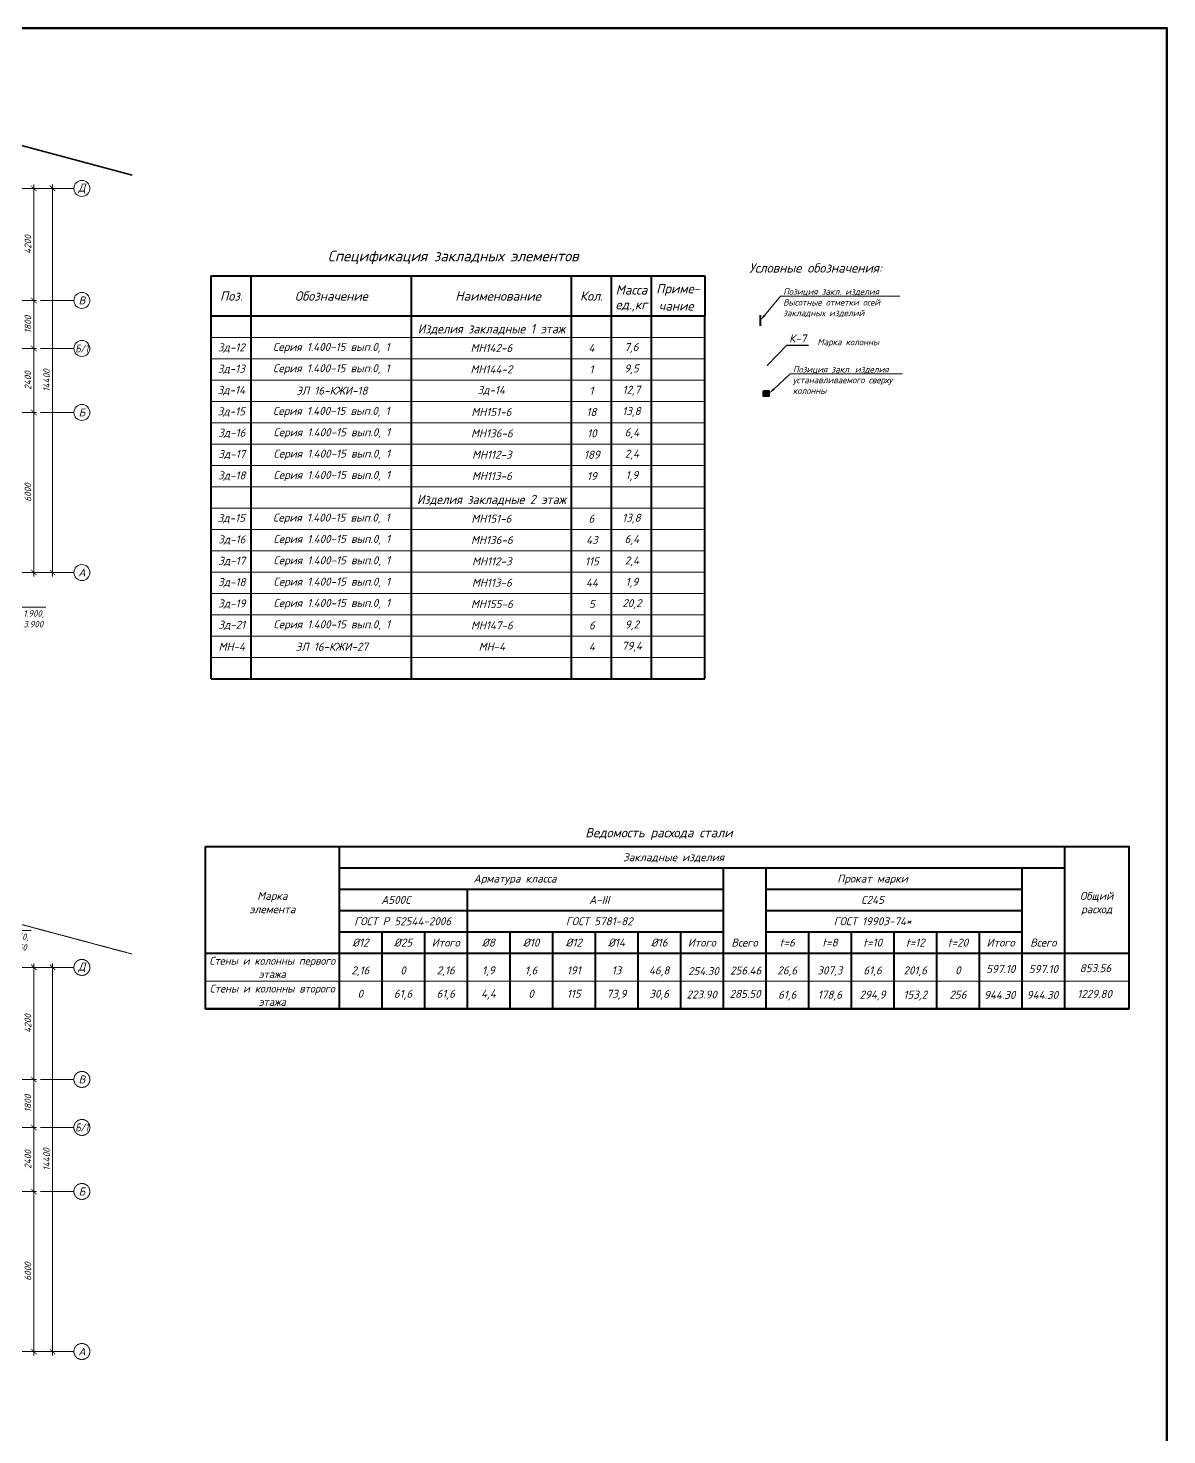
# Model space of a CAD drawing. Header units: millimetres. Extents: x -14920 to 775780, y -118968 to -4590.
# Drawn here: x 70435 to 113120, y -57331 to -4590 of the extents above; entities that cross this region are included whole.
import ezdxf
from ezdxf import colors
from ezdxf.entities.mleader import LeaderData, LeaderLine
from ezdxf.enums import TextEntityAlignment as Align
from ezdxf.math import Vec2, Vec3

# ---------------------------------------------------------------- set-up
doc = ezdxf.new("R2010")
doc.units = ezdxf.units.MM
doc.header["$PDMODE"] = 35
doc.linetypes.add('CENTERX2', pattern=[4, 2.5, -0.5, 0.5, -0.5])
doc.linetypes.add('HIDDEN2', pattern=[4.7625, 3.175, -1.5875])
doc.layers.get('Defpoints').update_dxf_attribs({"color": 1, "lineweight": 0})
for name, color, linetype, lineweight in [('#Закл выноски и размеры', 7, 'Continuous', 13), ('#Закладные', 10, 'Continuous', 40), ('#Техт', 7, 'Continuous', 18), ('k_ Арм. Каркасы', 1, 'Continuous', 35), ('k_ Выноски', 7, 'Continuous', 13), ('k_ Осевая', 8, 'CENTERX2', 9), ('k_ Осевые размеры', 251, 'Continuous', 5), ('k_ Позиции', 1, 'Continuous', 13), ('k_ Рамка', 252, 'Continuous', 40), ('Линия пунктир', 190, 'HIDDEN2', 9), ('Штриховка', 7, 'Continuous', 25)]:
    doc.layers.add(name, color=color, linetype=linetype, lineweight=lineweight)
doc.styles.get("Standard").update_dxf_attribs({"font": 'isocpeur.ttf'})
doc.styles.add('STEP PR', font='isocpeui.ttf')
doc.dimstyles.get("Standard").update_dxf_attribs({"dimtxt": 0.18, "dimasz": 0.18, "dimexe": 0.18, "dimexo": 0.0625, "dimgap": 0.09, "dimtad": 0, "dimtih": 1, "dimtoh": 1, "dimdec": 4, "dimzin": 0, "dimdsep": 46, "dimtxsty": 'Standard', "dimcen": 0.09, "dimadec": 0, "dimazin": 0, "dimtfac": 1, "dimtdec": 4, "dimtofl": 0, "dimtmove": 0, "dimatfit": 3, "dimfxl": 1, "dimtolj": 1, "dimtzin": 0, "dimarcsym": 0})
doc.dimstyles.new('STEP PR', dxfattribs={"dimscale": 100, "dimtxt": 2.5, "dimasz": 2, "dimexe": 1, "dimexo": 2, "dimgap": 1, "dimtad": 1, "dimdec": 4, "dimlfac": -1, "dimtxsty": 'STEP PR', "dimblk": 'ARCHTICK', "dimcen": 2, "dimdle": 1.5, "dimclrt": 1, "dimadec": 0, "dimazin": 0, "dimtfac": 1, "dimtdec": 4, "dimtmove": 1, "dimatfit": 3, "dimldrblk": 'DOTSMALL', "dimfxl": 1, "dimtolj": 1, "dimtzin": 0, "dimarcsym": 0})

# ---------------------------------------------------------------- blocks, each defined once
blk = doc.blocks.new('_ArchTick')
at = {"color": 0, "linetype": 'ByBlock', "const_width": 0.15}
blk.add_lwpolyline([(-0.5, -0.5), (0.5, 0.5)], dxfattribs=at)
blk = doc.blocks.new('*D2259')
at = {"layer": 'Defpoints', "color": 0, "transparency": 16777216}
for p in [(69650, 6000), (70650, 6000), (69650, 0)]:
    blk.add_point(p, dxfattribs=at)
at = {"layer": 'k_ Осевые размеры', "color": 0, "lineweight": -2, "transparency": 16777216}
for p, q in [((69850, 6000), (70750, 6000)), ((70650, -150), (70650, 6150)), ((69850, 0), (70750, 0))]:
    blk.add_line(p, q, dxfattribs=at)
at = {"layer": 'k_ Осевые размеры', "color": 0, "lineweight": -2, "transparency": 16777216, "xscale": 200, "yscale": 200, "zscale": 200}
for p, rotation in [((70650, 6000), 90), ((70650, 0), 270)]:
    blk.add_blockref('_ArchTick', p, dxfattribs=dict(at, rotation=rotation))
at = {"layer": 'k_ Осевые размеры', "color": 1, "transparency": 16777216, "insert": (70425, 3000), "char_height": 250, "attachment_point": 5, "rotation": 90, "style": 'STEP PR'}
blk.add_mtext('\\A1;6000', dxfattribs=at)
blk = doc.blocks.new('_DotSmall')
at = {"color": 0, "linetype": 'ByBlock', "const_width": 0.5}
blk.add_lwpolyline([(-0.0625, 0, 1), (0.0625, 0, 1)], format="xyb", close=True, dxfattribs=at)
blk = doc.blocks.new('*D2260')
at = {"layer": 'Defpoints', "color": 0, "transparency": 16777216}
for p in [(69650, 10200), (70650, 10200), (69650, 8400)]:
    blk.add_point(p, dxfattribs=at)
at = {"layer": 'k_ Осевые размеры', "color": 0, "lineweight": -2, "transparency": 16777216}
for p, q in [((69850, 10200), (70750, 10200)), ((70650, 8250), (70650, 10350)), ((69850, 8400), (70750, 8400))]:
    blk.add_line(p, q, dxfattribs=at)
at = {"layer": 'k_ Осевые размеры', "color": 0, "lineweight": -2, "transparency": 16777216, "xscale": 200, "yscale": 200, "zscale": 200}
for p, rotation in [((70650, 10200), 90), ((70650, 8400), 270)]:
    blk.add_blockref('_ArchTick', p, dxfattribs=dict(at, rotation=rotation))
at = {"layer": 'k_ Осевые размеры', "color": 1, "transparency": 16777216, "insert": (70425, 9300), "char_height": 250, "attachment_point": 5, "rotation": 90, "style": 'STEP PR'}
blk.add_mtext('\\A1;1800', dxfattribs=at)
blk = doc.blocks.new('*D2261')
at = {"layer": 'Defpoints', "color": 0, "transparency": 16777216}
for p in [(69650, 14400), (70650, 14400), (69650, 10200)]:
    blk.add_point(p, dxfattribs=at)
at = {"layer": 'k_ Осевые размеры', "color": 0, "lineweight": -2, "transparency": 16777216}
for p, q in [((69850, 14400), (70750, 14400)), ((70650, 10050), (70650, 14550)), ((69850, 10200), (70750, 10200))]:
    blk.add_line(p, q, dxfattribs=at)
at = {"layer": 'k_ Осевые размеры', "color": 0, "lineweight": -2, "transparency": 16777216, "xscale": 200, "yscale": 200, "zscale": 200}
for p, rotation in [((70650, 14400), 90), ((70650, 10200), 270)]:
    blk.add_blockref('_ArchTick', p, dxfattribs=dict(at, rotation=rotation))
at = {"layer": 'k_ Осевые размеры', "color": 1, "transparency": 16777216, "insert": (70425, 12300), "char_height": 250, "attachment_point": 5, "rotation": 90, "style": 'STEP PR'}
blk.add_mtext('\\A1;4200', dxfattribs=at)
blk = doc.blocks.new('*D2262')
at = {"layer": 'Defpoints', "color": 0, "transparency": 16777216}
for p in [(69650, 14400), (69650, 0), (71350, 0)]:
    blk.add_point(p, dxfattribs=at)
at = {"layer": 'k_ Осевые размеры', "color": 0, "lineweight": -2, "transparency": 16777216}
for p, q in [((69850, 14400), (71450, 14400)), ((71350, 14550), (71350, -150)), ((69850, 0), (71450, 0))]:
    blk.add_line(p, q, dxfattribs=at)
at = {"layer": 'k_ Осевые размеры', "color": 0, "lineweight": -2, "transparency": 16777216, "xscale": 200, "yscale": 200, "zscale": 200}
for p, rotation in [((71350, 14400), 90), ((71350, 0), 270)]:
    blk.add_blockref('_ArchTick', p, dxfattribs=dict(at, rotation=rotation))
at = {"layer": 'k_ Осевые размеры', "color": 1, "transparency": 16777216, "insert": (71125, 7200), "char_height": 250, "attachment_point": 5, "rotation": 90, "style": 'STEP PR'}
blk.add_mtext('\\A1;14400', dxfattribs=at)
blk = doc.blocks.new('*D2263')
at = {"layer": 'Defpoints', "color": 0, "transparency": 16777216}
for p in [(69650, 8400), (70650, 8400), (69650, 6000)]:
    blk.add_point(p, dxfattribs=at)
at = {"layer": 'k_ Осевые размеры', "color": 0, "lineweight": -2, "transparency": 16777216}
for p, q in [((70650, 5850), (70650, 8550)), ((69850, 8400), (70750, 8400)), ((69850, 6000), (70750, 6000))]:
    blk.add_line(p, q, dxfattribs=at)
at = {"layer": 'k_ Осевые размеры', "color": 0, "lineweight": -2, "transparency": 16777216, "xscale": 200, "yscale": 200, "zscale": 200}
for p, rotation in [((70650, 8400), 90), ((70650, 6000), 270)]:
    blk.add_blockref('_ArchTick', p, dxfattribs=dict(at, rotation=rotation))
at = {"layer": 'k_ Осевые размеры', "color": 1, "transparency": 16777216, "insert": (70425, 7200), "char_height": 250, "attachment_point": 5, "rotation": 90, "style": 'STEP PR'}
blk.add_mtext('\\A1;2400', dxfattribs=at)
blk = doc.blocks.new('*U2169')
for p, q in [((-18500, -1500), (0, -1500)), ((-18500, -3000), (-18500, -1500)), ((-17000, -3000), (-17000, -1500)), ((-11000, -3000), (-11000, -1500)), ((-5000, -3000), (-5000, -1500)), ((-3500, -3000), (-3500, -1500)), ((-2000, -3000), (-2000, -1500)), ((0, -1500), (0, -3000)), ((0, -3000), (-18500, -3000)), ((-18500, -16600), (-18500, -3000)), ((-17000, -16600), (-17000, -3000)), ((-11000, -16600), (-11000, -3000)), ((-5000, -16600), (-5000, -3000)), ((-3500, -16600), (-3500, -3000)), ((-2000, -16600), (-2000, -3000)), ((0, -16600), (0, -3000))]:
    blk.add_line(p, q)
at = {"color": 8, "lineweight": 20}
for p, q in [((0, -3800), (-18500, -3800)), ((0, -4600), (-18500, -4600)), ((0, -5400), (-18500, -5400)), ((0, -6200), (-18500, -6200)), ((0, -7000), (-18500, -7000)), ((0, -7800), (-18500, -7800)), ((0, -8600), (-18500, -8600)), ((0, -9400), (-18500, -9400)), ((0, -10200), (-18500, -10200)), ((0, -11000), (-18500, -11000)), ((0, -11800), (-18500, -11800)), ((0, -12600), (-18500, -12600)), ((0, -13400), (-18500, -13400)), ((0, -14200), (-18500, -14200)), ((0, -15000), (-18500, -15000)), ((0, -15800), (-18500, -15800)), ((0, -16600), (-18500, -16600))]:
    blk.add_line(p, q, dxfattribs=at)
at = {"style": 'STEP PR'}
for s, p in [('Поз.', (-17750, -2250)), ('Обозначение', (-14000, -2250)), ('Наименование', (-7750, -2250)), ('Кол.', (-4250, -2250)), ('Масса', (-2750, -2021)), ('Приме-', (-1000, -2021)), ('ед.,кг', (-2750, -2613)), ('чание', (-1073, -2622))]:
    blk.add_text(s, height=350, dxfattribs=at).set_placement(p, align=Align.MIDDLE)
at = {"style": 'STEP PR', "flags": 8}
blk.add_attdef('СПЕЦИФИКАЦИЯ', (-18463, -950), '', height=400, dxfattribs=at)
blk = doc.blocks.new('REINFORCED_CONCRETE')
blk = doc.blocks.new('*U2241')
at = {"layer": 'k_ Осевая', "ltscale": 500}
for points in [[(72150, 14400), (23500, 14400)], [(72150, 10200), (39900, 10200)], [(72150, 8400), (33900, 8400)], [(72150, 6000), (-4500, 6000)], [(72150, 0), (-4500, 0)]]:
    blk.add_lwpolyline(points, dxfattribs=at)
at = {"layer": 'k_ Осевая', "color": 254, "linetype": 'ByBlock', "lineweight": 15, "ltscale": 10}
for centre in [(72450, 14400), (72450, 10200), (72450, 8400), (72450, 6000), (72450, 0)]:
    blk.add_circle(centre, 300, dxfattribs=at)
at = {"layer": 'k_ Осевая', "color": 1, "linetype": 'ByBlock', "char_height": 300, "width": 484.8732214, "attachment_point": 5, "style": 'STEP PR'}
for s, insert in [('Д', (72450, 14400)), ('В', (72450, 10200)), ('{\\W0.8;Б/1}', (72450, 8400)), ('Б', (72450, 6000)), ('А', (72450, 0))]:
    blk.add_mtext(s, dxfattribs=dict(at, insert=insert))
at = {"layer": 'k_ Осевые размеры'}
for base, p1, p2, picture, middle in [((70650, 14400), (69650, 10200), (69650, 14400), '*D2261', (70425, 12300)), ((71350, 0), (69650, 14400), (69650, 0), '*D2262', (71125, 7200)), ((70650, 10200), (69650, 8400), (69650, 10200), '*D2260', (70425, 9300)), ((70650, 8400), (69650, 6000), (69650, 8400), '*D2263', (70425, 7200)), ((70650, 6000), (69650, 0), (69650, 6000), '*D2259', (70425, 3000))]:
    dim = blk.add_linear_dim(base=base, p1=p1, p2=p2, angle=90, dimstyle='STEP PR', dxfattribs=at)
    dim.commit()
    dim.dimension.update_dxf_attribs({"geometry": picture, "text_midpoint": middle})

msp = doc.modelspace()

# ---------------------------------------------------------------- hatches: boundary and pattern name
at = {"layer": 'Штриховка'}
h = msp.add_hatch(color=251, dxfattribs=at)
h.dxf.hatch_style = 1
h.paths.add_polyline_path([(98003.49585, -18191.83132), (98203.49585, -18191.83132), (98203.49585, -18391.83132), (98003.49585, -18391.83132)])

# ---------------------------------------------------------------- linework, layer by layer
at = {"layer": '#Закладные'}
msp.add_lwpolyline([(97881.23169, -15349.955), (97881.23169, -15749.955)], dxfattribs=at)
msp.add_lwpolyline([(98003.49585, -18191.83132), (98203.49585, -18191.83132), (98203.49585, -18391.83132), (98003.49585, -18391.83132)], close=True, dxfattribs=at)
at = {"layer": 'k_ Арм. Каркасы'}
msp.add_lwpolyline([(-14920, -17207.72487), (-14920, -12970), (-3100, -11300), (14900, -11000), (22500, -8540), (68500, -8540), (74340, -10100)], dxfattribs=at)
at = {"layer": 'k_ Рамка'}
for p, q in [((82088.70892, -35274.52241), (82088.70892, -41357.87935)), ((82088.70892, -35274.52241), (82088.70892, -41357.87935)), ((109288.70892, -35274.52241), (109288.70892, -41357.87935)), ((82088.70892, -36074.52241), (109288.70892, -36074.52241)), ((96488.70892, -36074.52241), (96488.70892, -41357.87935)), ((98088.70892, -36074.52241), (98088.70892, -41357.87935)), ((107688.70892, -36074.52241), (107688.70892, -41357.87935)), ((107688.70892, -36074.52241), (107688.70892, -41357.87935)), ((82088.70892, -36874.52241), (96488.70892, -36874.52241)), ((86888.70892, -36874.52241), (86888.70892, -41357.87935)), ((98088.70892, -36874.52241), (107688.70892, -36874.52241)), ((82088.70892, -37674.52241), (96488.70892, -37674.52241)), ((98088.70892, -37674.52241), (107688.70892, -37674.52241)), ((82088.70892, -38474.52241), (96488.70892, -38474.52241)), ((83688.70892, -38474.52241), (83688.70892, -41357.87935)), ((85288.70892, -38474.52241), (85288.70892, -41357.87935)), ((88488.70892, -38474.52241), (88488.70892, -41357.87935)), ((90088.70892, -38474.52241), (90088.70892, -41357.87935)), ((91688.70892, -38474.52241), (91688.70892, -41357.87935)), ((93288.70892, -38474.52241), (93288.70892, -41357.87935)), ((94888.70892, -38474.52241), (94888.70892, -41357.87935)), ((98088.70892, -38474.52241), (107688.70892, -38474.52241)), ((99688.70892, -38474.52241), (99688.70892, -41357.87935)), ((101288.70892, -38474.52241), (101288.70892, -41357.87935)), ((102888.70892, -38474.52241), (102888.70892, -41357.87935)), ((104488.70892, -38474.52241), (104488.70892, -41357.87935)), ((106088.70892, -38474.52241), (106088.70892, -41357.87935)), ((77088.70892, -39274.52241), (111688.70892, -39274.52241)), ((77088.70892, -41357.87935), (111688.70892, -41357.87935))]:
    msp.add_line(p, q, dxfattribs=at)
msp.add_lwpolyline([(77300.4423, -28982.3683), (95800.4423, -28982.3683)], dxfattribs=at)
msp.add_lwpolyline([(77088.70892, -35274.52241), (111688.70892, -35274.52241), (111688.70892, -41357.87935), (77088.70892, -41357.87935)], close=True, dxfattribs=at)
at = {"layer": 'k_ Рамка', "lineweight": 13}
msp.add_lwpolyline([(77088.70892, -40316.20088), (111688.70892, -40316.20088)], dxfattribs=at)
at = {"layer": 'Линия пунктир'}
msp.add_lwpolyline([(-14920, -46413.67032), (-14920, -42175.94546), (-3100, -40505.94546), (14900, -40205.94546), (22500, -37745.94546), (68500, -37745.94546), (74340, -39305.94546)], dxfattribs=at)

# ---------------------------------------------------------------- block references
at = {"layer": '#Закл выноски и размеры'}
msp.add_blockref('*U2241', (0, -25000), dxfattribs=at)
at = {"layer": 'k_ Осевая'}
msp.add_blockref('*U2241', (0, -54205.94546), dxfattribs=at)
at = {"layer": 'k_ Позиции'}
ref = msp.add_blockref('REINFORCED_CONCRETE', (99281.04595, -16472.9212), dxfattribs=dict(at, xscale=100, yscale=100, zscale=100))
ref.add_attrib('POSITION', 'К-7', dxfattribs={"layer": '0', "color": 0, "linetype": 'ByBlock', "height": 300, "style": 'STEP PR', "flags": 2}).set_placement((99281.04595, -16372.9212), align=Align.CENTER)
at = {"layer": 'k_ Рамка'}
ref = msp.add_blockref('*U2169', (95800.4423, -12382.3683), dxfattribs=at)
ref.add_attrib('СПЕЦИФИКАЦИЯ', '                 Спецификация закладных элементов', (77337.83658, -13332.1035), dxfattribs={"layer": '0', "height": 400, "style": 'STEP PR'})

# ---------------------------------------------------------------- texts
at = {"layer": '#Закл выноски и размеры', "style": 'STEP PR'}
for s, p in [('256.46', (97333.28233, -40071.49392)), ('597.10', (106892.39905, -40014.5263)), ('597.10', (108492.39905, -40014.5263)), ('853.56', (110444.45598, -39984.48342)), ('223.90', (95682.30378, -40971.32057)), ('285.50', (97310.67037, -40946.78412)), ('944.30', (106855.81716, -40986.09907)), ('944.30', (108455.81716, -40986.09907)), ('1229.80', (110411.55784, -40949.78593))]:
    msp.add_text(s, height=300, dxfattribs=at).set_placement(p, align=Align.CENTER)
at = {"layer": '#Техт', "style": 'STEP PR'}
for s, p in [('Закладные изделия', (94630.47965, -35824.52241)), ('Арматура класса', (88683.15948, -36624.52241)), ('Прокат марки', (102088.70892, -36624.52241)), ('Марка', (79588.70892, -37274.52241)), ('A500C', (84223.79415, -37424.52241)), ('A-III', (91843.84812, -37424.52241)), ('С245', (102088.70892, -37424.52241)), ('Общий', (110488.70892, -37274.52241)), ('элемента', (79588.70892, -37774.52241)), ('ГОСТ Р 52544-2006', (84475.87598, -38224.52241)), ('ГОСТ 5781-82', (91843.84812, -38224.52241)), ('ГОСТ 19903-74*', (102088.70892, -38224.52241)), ('расход', (110488.70892, -37774.52241)), ('%%c12', (82888.70892, -39024.52241)), ('%%c25', (84488.70892, -39024.52241)), ('Итого', (86088.70892, -39024.52241)), ('%%c8', (87688.70892, -39024.52241)), ('%%c10', (89288.70892, -39024.52241)), ('%%c12', (90888.70892, -39024.52241)), ('%%c14', (92488.70892, -39024.52241)), ('%%c16', (94088.70892, -39024.52241)), ('Итого', (95688.70892, -39024.52241)), ('Всего', (97288.70892, -39024.52241)), ('t=6', (98888.70892, -39024.52241)), ('t=8', (100488.70892, -39024.52241)), ('t=10', (102088.70892, -39024.52241)), ('t=12', (103688.70892, -39024.52241)), ('t=20', (105288.70892, -39024.52241)), ('Итого', (106888.70892, -39024.52241)), ('Всего', (108488.70892, -39024.52241)), ('2,16', (82888.70892, -40066.20088)), ('0', (84488.70892, -40066.20088)), ('2,16', (86088.70892, -40066.20088)), ('1,9', (87688.70892, -40066.20088)), ('1,6', (89288.70892, -40066.20088)), ('191', (90888.70892, -40066.20088)), ('13', (92488.70892, -40066.20088)), ('46,8', (94088.70892, -40066.20088)), ('254.30', (95747.3956, -40094.17226)), ('26,6', (98888.70892, -40066.20088)), ('307,3', (100488.70892, -40066.20088)), ('61,6', (102088.70892, -40066.20088)), ('201,6', (103688.70892, -40066.20088)), ('0', (105288.70892, -40066.20088)), ('0', (82888.70892, -40943.4547)), ('61,6', (84488.70892, -40943.4547)), ('61,6', (86088.70892, -40943.4547)), ('4,4', (87688.70892, -40943.4547)), ('0', (89288.70892, -40943.4547)), ('115', (90888.70892, -40943.4547)), ('73,9', (92488.70892, -40943.4547)), ('30,6', (94088.70892, -40943.4547)), ('61,6', (98888.70892, -40976.99559)), ('178,6', (100488.70892, -40976.99559)), ('294,9', (102088.70892, -40976.99559)), ('153,2', (103688.70892, -40976.99559)), ('256', (105288.70892, -40976.99559))]:
    msp.add_text(s, height=300, dxfattribs=at).set_placement(p, align=Align.CENTER)
for s, insert, char_height, width, attachment_point in [('Условные обозначения:', (97464.41768, -13405.60248), 350, 8933.9830498, 1), ('Зд-12', (78050.4423, -16582.10695), 300, 1535.1078645, 5), ('Серия 1.400-15 вып.0, 1 ', (81800.4423, -16582.10695), 300, 6000, 5), ('МН142-6', (87800.4423, -16582.10695), 300, 6000, 5), ('4', (91550.4423, -16582.10695), 300, 1535.1078645, 5), ('7,6', (93050.4423, -16582.10695), 300, 1535.1078645, 5), ('Зд-13', (78050.4423, -17382.10695), 300, 1535.1078645, 5), ('Серия 1.400-15 вып.0, 1 ', (81800.4423, -17382.10695), 300, 6000, 5), ('МН144-2', (87800.4423, -17382.10695), 300, 6000, 5), ('1', (91550.4423, -17382.10695), 300, 1535.1078645, 5), ('9,5', (93050.4423, -17382.10695), 300, 1535.1078645, 5), ('Зд-14', (78050.4423, -18182.10695), 300, 1535.1078645, 5), ('ЭЛ 16-КЖИ-18', (81817.99623, -18182.10695), 300, 6000, 5), ('Зд-14', (87791.66533, -18182.10695), 300, 6017.5539323, 5), ('1', (91550.4423, -18182.10695), 300, 1535.1078645, 5), ('12,7', (93050.4423, -18182.10695), 300, 1535.1078645, 5), ('Зд-15', (78050.4423, -18981.58425), 300, 1535.1078645, 5), ('Серия 1.400-15 вып.0, 1 ', (81800.4423, -18981.06155), 300, 6000, 5), ('МН151-6', (87800.4423, -18981.06155), 300, 6000, 5), ('18', (91550.4423, -18981.06155), 300, 1535.1078645, 5), ('13,8', (93050.4423, -18981.06155), 300, 1535.1078645, 5), ('Зд-16', (78067.99623, -19782.62965), 300, 1535.1078645, 5), ('Серия 1.400-15 вып.0, 1 ', (81817.99623, -19782.10695), 300, 6000, 5), ('МН136-6', (87817.99623, -19782.10695), 300, 6000, 5), ('10', (91567.99623, -19782.10695), 300, 1535.1078645, 5), ('6,4', (93067.99623, -19782.10695), 300, 1535.1078645, 5), ('Зд-17', (78067.99623, -20582.62965), 300, 1535.1078645, 5), ('Серия 1.400-15 вып.0, 1 ', (81817.99623, -20582.10695), 300, 6000, 5), ('МН112-3', (87817.99623, -20582.10695), 300, 6000, 5), ('189', (91567.99623, -20582.10695), 300, 1535.1078645, 5), ('2,4', (93067.99623, -20582.10695), 300, 1535.1078645, 5), ('Зд-18', (78067.99623, -21382.62965), 300, 1535.1078645, 5), ('Серия 1.400-15 вып.0, 1 ', (81817.99623, -21382.10695), 300, 6000, 5), ('МН113-6', (87817.99623, -21382.10695), 300, 6000, 5), ('19', (91567.99623, -21382.10695), 300, 1535.1078645, 5), ('1,9', (93067.99623, -21382.10695), 300, 1535.1078645, 5), ('Зд-15', (78050.4423, -22981.58425), 300, 1535.1078645, 5), ('Серия 1.400-15 вып.0, 1 ', (81800.4423, -22981.06155), 300, 6000, 5), ('МН151-6', (87800.4423, -22981.06155), 300, 6000, 5), ('6', (91550.4423, -22981.06155), 300, 1535.1078645, 5), ('13,8', (93050.4423, -22981.06155), 300, 1535.1078645, 5), ('Зд-16', (78067.99623, -23782.62965), 300, 1535.1078645, 5), ('Серия 1.400-15 вып.0, 1 ', (81817.99623, -23782.10695), 300, 6000, 5), ('МН136-6', (87817.99623, -23782.10695), 300, 6000, 5), ('43', (91567.99623, -23782.10695), 300, 1535.1078645, 5), ('6,4', (93067.99623, -23782.10695), 300, 1535.1078645, 5), ('Зд-17', (78067.99623, -24582.62965), 300, 1535.1078645, 5), ('Серия 1.400-15 вып.0, 1 ', (81817.99623, -24582.10695), 300, 6000, 5), ('МН112-3', (87817.99623, -24582.10695), 300, 6000, 5), ('115', (91567.99623, -24582.10695), 300, 1535.1078645, 5), ('2,4', (93067.99623, -24582.10695), 300, 1535.1078645, 5), ('Зд-18', (78067.99623, -25382.62965), 300, 1535.1078645, 5), ('Серия 1.400-15 вып.0, 1 ', (81817.99623, -25382.62965), 300, 6000, 5), ('МН113-6', (87817.99623, -25382.62965), 300, 6000, 5), ('44', (91567.99623, -25382.62965), 300, 1535.1078645, 5), ('1,9', (93067.99623, -25382.62965), 300, 1535.1078645, 5), ('Зд-19', (78067.99623, -26182.62965), 300, 1535.1078645, 5), ('Серия 1.400-15 вып.0, 1 ', (81817.99623, -26182.62965), 300, 6000, 5), ('МН155-6', (87817.99623, -26182.62965), 300, 6000, 5), ('5', (91567.99623, -26182.62965), 300, 1535.1078645, 5), ('20,2', (93067.99623, -26182.62965), 300, 1535.1078645, 5), ('Зд-21', (78067.99623, -26982.10695), 300, 1535.1078645, 5), ('Серия 1.400-15 вып.0, 1 ', (81817.99623, -26982.10695), 300, 6000, 5), ('МН147-6', (87817.99623, -26982.10695), 300, 6000, 5), ('6', (91567.99623, -26982.10695), 300, 1535.1078645, 5), ('9,2', (93067.99623, -26982.10695), 300, 1535.1078645, 5), ('МН-4', (78067.99623, -27782.10695), 300, 1535.1078645, 5), ('ЭЛ 16-КЖИ-27', (81817.99623, -27782.10695), 300, 6000, 5), ('МН-4', (87817.99623, -27782.10695), 300, 6000, 5), ('4', (91567.99623, -27782.10695), 300, 1535.1078645, 5), ('79,4', (93067.99623, -27782.10695), 300, 1535.1078645, 5), ('Ведомость расхода стали', (91319.26082, -34578.70666), 350, 10533.9830498, 1)]:
    msp.add_mtext(s, dxfattribs=dict(at, insert=insert, char_height=char_height, width=width, attachment_point=attachment_point))
at = {"layer": '#Техт', "char_height": 350, "width": 6000, "attachment_point": 8, "line_spacing_factor": 0.96, "style": 'STEP PR'}
for s, insert in [('{\\fISOCPEUR|b1|i1|c204|p34;\\W0.92;Изделия закладные 1 этаж}', (87800.4423, -16091.83248)), ('{\\fISOCPEUR|b1|i1|c204|p34;\\W0.92;Изделия закладные 2 этаж}', (87800.4423, -22491.83248))]:
    msp.add_mtext(s, dxfattribs=dict(at, insert=insert))
at = {"layer": '#Техт', "char_height": 300, "attachment_point": 5, "style": 'STEP PR'}
for s, insert in [('{\\W0.95;Стены и колонны первого этажа}', (79586.38138, -39806.86058)), ('{\\W0.95;Стены и колонны второго этажа}', (79586.38138, -40848.53906))]:
    msp.add_mtext_dynamic_manual_height_columns(s, width=4762.7477814, gutter_width=1500, heights=[0], dxfattribs=dict(at, insert=insert))

# ---------------------------------------------------------------- leaders
at = {"layer": '#Закл выноски и размеры'}
ml = msp.add_multileader_mtext('Standard', dxfattribs=at)
ml.set_content('Позиция закл. изделия\\PВысотные отметки осей закладных изделий', color=256, style='STEP PR')
ml.set_leader_properties(color=256, linetype='ByLayer', lineweight=-1)
ml.build(insert=Vec2(0, 0))
ml.multileader.update_dxf_attribs({"text_left_attachment_type": 6, "text_right_attachment_type": 6, "dogleg_length": 0, "arrow_head_size": 250})
ctx = ml.context
ctx.base_point, ctx.char_height, ctx.arrow_head_size, ctx.landing_gap_size, ctx.plane_origin = Vec3(98639.58507, -14637.97054), 240, 250, 100, Vec3(115254.67629, -22241.77358)
ctx.left_attachment, ctx.right_attachment = 6, 6
notes = []
notes.append((ctx, [(0, (1, 1, 0), (98639.58507, -14637.97054), (1, 0), 0, [(1, [(97881.23169, -15549.955)], 0, [])])]))
ctx.mtext.insert, ctx.mtext.rotation, ctx.mtext.width, ctx.mtext.defined_height, ctx.mtext.flow_direction = Vec3(98739.58507, -14349.97054), 6.2831853072, 4334.0394941, 615.87757, 5
ml = msp.add_multileader_mtext('Standard', dxfattribs=at)
ml.set_content('Позиция закл. изделия\\Pустанавливаемого сверху\\Pколонны', color=256, style='STEP PR')
ml.set_leader_properties(color=256, linetype='ByLayer', lineweight=-1)
ml.build(insert=Vec2(0, 0))
ml.multileader.update_dxf_attribs({"text_left_attachment_type": 6, "text_right_attachment_type": 6, "dogleg_length": 0, "arrow_head_size": 250})
ctx = ml.context
ctx.base_point, ctx.char_height, ctx.arrow_head_size, ctx.landing_gap_size, ctx.plane_origin = Vec3(99003.73688, -17550.49572), 240, 250, 100, Vec3(107459.17625, -25464.94955)
ctx.left_attachment, ctx.right_attachment = 6, 6
notes.append((ctx, [(0, (1, 1, 0), (99003.73688, -17550.49572), (1, 0), 0, [(0, [(98203.49585, -18291.83132)], 0, [])])]))
ctx.mtext.insert, ctx.mtext.rotation, ctx.mtext.width, ctx.mtext.defined_height, ctx.mtext.flow_direction = Vec3(99103.73688, -17262.49572), 6.2831853072, 4067.9696977, 240, 5
ml = msp.add_multileader_mtext('Standard', dxfattribs=at)
ml.set_content('Зд-17\\P0.900, 1.900,\\P2.900, 3.900', color=256, style='STEP PR')
ml.set_leader_properties(color=256, linetype='ByLayer', lineweight=-1)
ml.build(insert=Vec2(0, 0))
ml.multileader.update_dxf_attribs({"text_left_attachment_type": 6, "text_right_attachment_type": 6, "dogleg_length": 0, "arrow_head_size": 250})
ctx = ml.context
ctx.base_point, ctx.char_height, ctx.arrow_head_size, ctx.landing_gap_size, ctx.plane_origin = Vec3(69177.10318, -26303.5562), 240, 250, 100, Vec3(80512.90484, -33736.21247)
ctx.left_attachment, ctx.right_attachment = 6, 6
notes.append((ctx, [(0, (1, 1, 0), (69177.10318, -26303.5562), (1, 0), 0, [(0, [(67950, -25000)], 0, [])])]))
ctx.mtext.insert, ctx.mtext.rotation, ctx.mtext.width, ctx.mtext.defined_height, ctx.mtext.flow_direction = Vec3(69277.10318, -26015.5562), 6.2831853072, 1806.1469698, 1007.64079, 5
ml = msp.add_multileader_mtext('Standard', dxfattribs=at)
ml.set_content('Зд-18\\P5.050, 6.050,\\P8.050, 9.050', color=256, style='STEP PR')
ml.set_leader_properties(color=256, linetype='ByLayer', lineweight=-1)
ml.build(insert=Vec2(0, 0))
ml.multileader.update_dxf_attribs({"text_left_attachment_type": 6, "text_right_attachment_type": 6, "dogleg_length": 0, "arrow_head_size": 250})
ctx = ml.context
ctx.base_point, ctx.char_height, ctx.arrow_head_size, ctx.landing_gap_size, ctx.plane_origin = Vec3(68543.17061, -38421.14987), 240, 250, 100, Vec3(84742.95338, -42922.93599)
ctx.left_attachment, ctx.right_attachment = 6, 6
notes.append((ctx, [(0, (1, 1, 0), (68543.17061, -38421.14987), (1, 0), 0, [(1, [(67650, -39505.94546), (67950, -39805.94546)], 0, [])])]))
ctx.mtext.insert, ctx.mtext.rotation, ctx.mtext.width, ctx.mtext.flow_direction = Vec3(68643.17061, -38133.14987), 6.2831853072, 2679.7530317, 5
ml = msp.add_multileader_mtext('Standard', dxfattribs=at)
ml.set_content('Зд-17\\P5.420', color=256, style='STEP PR')
ml.set_leader_properties(color=256, linetype='ByLayer', lineweight=-1)
ml.build(insert=Vec2(0, 0))
ml.multileader.update_dxf_attribs({"text_left_attachment_type": 6, "text_right_attachment_type": 6, "dogleg_length": 0, "arrow_head_size": 250})
ctx = ml.context
ctx.base_point, ctx.char_height, ctx.arrow_head_size, ctx.landing_gap_size, ctx.plane_origin = Vec3(68903.74629, -55995.74607), 240, 250, 100, Vec3(79075.95754, -58443.37049)
ctx.left_attachment, ctx.right_attachment = 6, 6
notes.append((ctx, [(0, (1, 1, 0), (68903.74629, -55995.74607), (1, 0), 0, [(1, [(67950, -54205.94546), (67650, -54505.94546)], 0, [])])]))
ctx.mtext.insert, ctx.mtext.rotation, ctx.mtext.width, ctx.mtext.defined_height, ctx.mtext.flow_direction = Vec3(69003.74629, -55707.74607), 6.2831853072, 1913.6363636, 753.78184, 5
at = {"layer": 'k_ Выноски', "ltscale": 100}
msp.add_leader([(98152.92351, -17228.64082), (98871.618, -16472.9212), (99690.47391, -16472.9212)], dimstyle='Standard', override={"dimscale": 100, "dimtxt": 2.5, "dimasz": 2, "dimexe": 1, "dimexo": 2, "dimgap": 0.7, "dimtih": 0, "dimtoh": 0, "dimlfac": -1, "dimzin": 8, "dimcen": 2, "dimdle": 1, "dimclrt": 1, "dimadec": 4, "dimtmove": 1, "dimldrblk": 'DotSmall', "dimfxl": 100}, dxfattribs=at)
for ctx, leaders in notes:
    for number, flags, end, landing, length, lines in leaders:
        leader = LeaderData()
        leader.index, (leader.has_last_leader_line, leader.has_dogleg_vector, leader.attachment_direction) = number, flags
        leader.last_leader_point, leader.dogleg_vector, leader.dogleg_length = Vec3(end), Vec3(landing), length
        for number, points, colour, breaks in lines:
            line = LeaderLine()
            line.index, line.vertices, line.color, line.breaks = number, Vec3.list(points), colors.encode_raw_color(colour), breaks
            leader.lines.append(line)
        ctx.leaders.append(leader)

# ---------------------------------------------------------------- next in the draw order: texts
at = {"layer": '#Закл выноски и размеры', "insert": (100018.12841, -16238.63426), "char_height": 240, "width": 2644.5348709, "attachment_point": 1, "style": 'STEP PR', "bg_fill": 2}
msp.add_mtext('Марка колонны', dxfattribs=at)

# ---------------------------------------------------------------- next in the draw order: linework, layer by layer
at = {"layer": '#Закл выноски и размеры', "color": 3, "lineweight": 53}
msp.add_lwpolyline([(-13310.32841, -4589.58305), (113120.39807, -4589.58305), (113120.39807, -95368.08044), (-13310.32841, -95368.08044)], close=True, dxfattribs=at)

doc.saveas('drawing.dxf')
